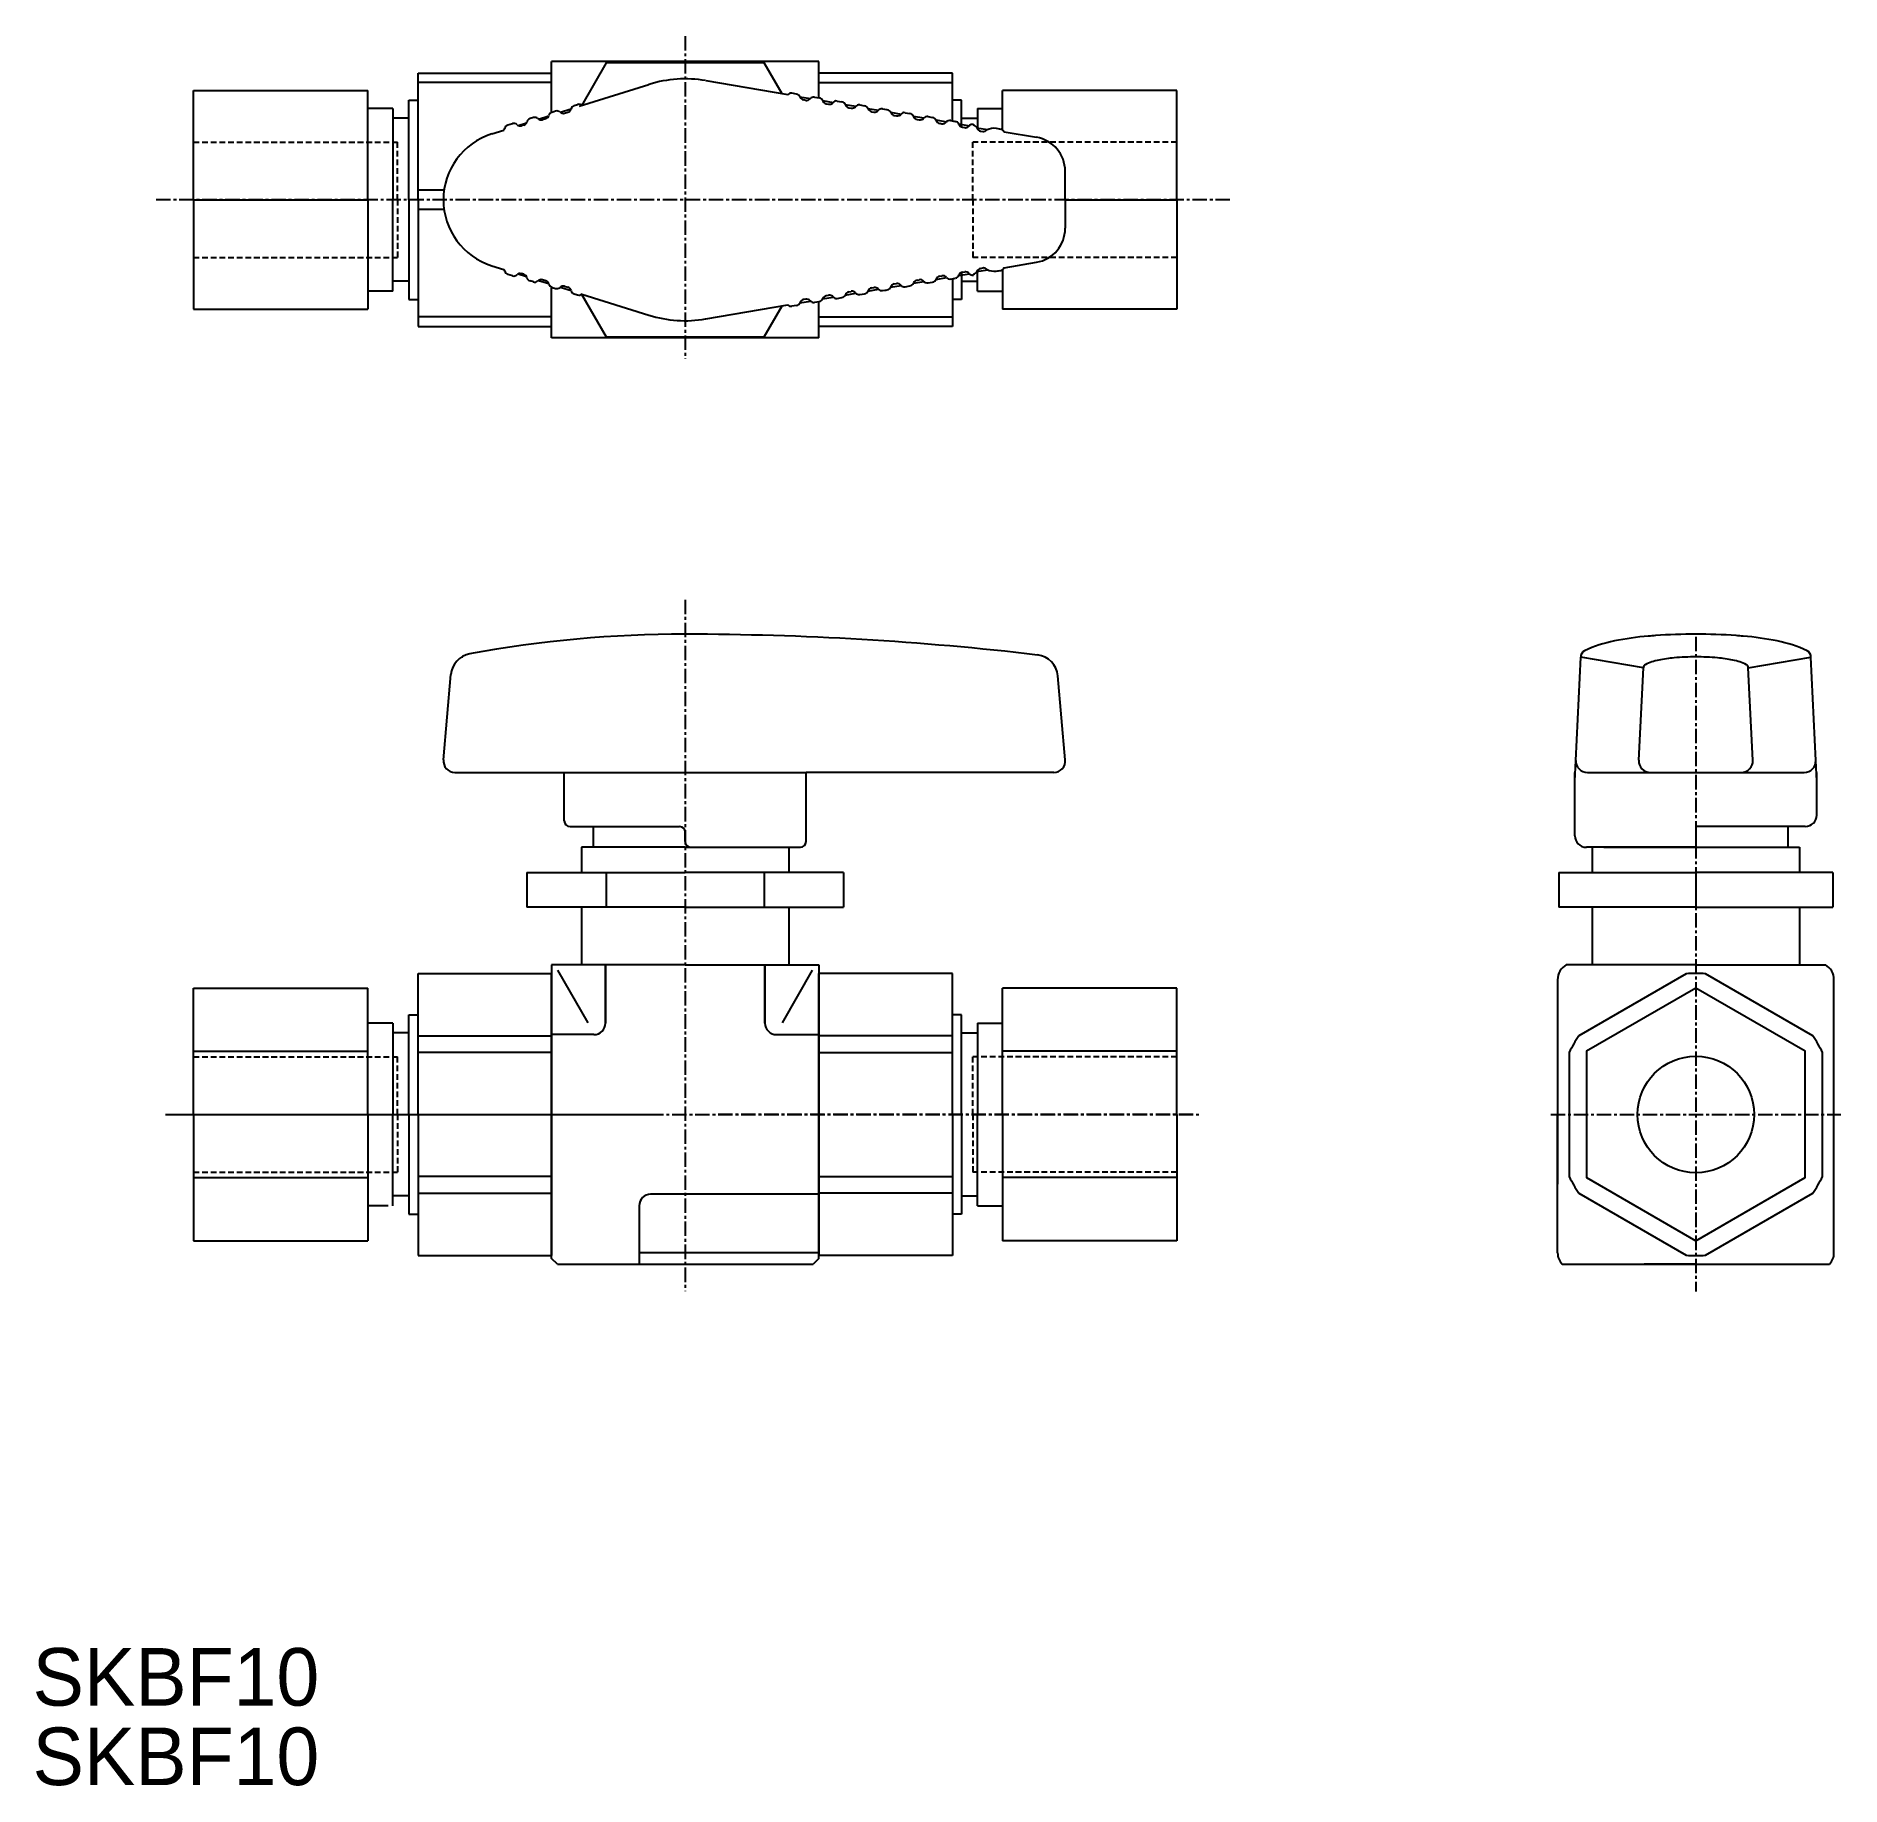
# Model space of a CAD drawing. Extents: x -56 to 101, y 143 to 295.
import ezdxf

# ---------------------------------------------------------------- set-up
doc = ezdxf.new("R2010")
doc.units = 0
doc.linetypes.add('CENTER', pattern=[2, 1.25, -0.25, 0.25, -0.25])
doc.linetypes.add('DASHED', pattern=[0.75, 0.5, -0.25])
doc.layers.get('0').update_dxf_attribs({"linetype": 'CONTINUOUS'})
doc.layers.add('CENTER', color=1, linetype='CENTER')

msp = doc.modelspace()

# ---------------------------------------------------------------- linework, layer by layer
at = {"color": 7, "linetype": 'CONTINUOUS'}
for p, q in [((11.87, 293.14), (-11.33, 293.14)), ((-11.33, 288.74), (-11.33, 293.14)), ((11.87, 289.99), (11.87, 293.14)), ((-22.93, 281.14), (-22.93, 292.14)), ((-22.93, 292.14), (-11.33, 292.14)), ((23.47, 292.14), (11.87, 292.14)), ((23.47, 288), (23.47, 292.14)), ((-42.43, 281.14), (-42.43, 290.64)), ((-42.43, 290.64), (-27.28, 290.64)), ((-27.28, 281.14), (-27.28, 290.64)), ((-11.33, 291.31), (-22.93, 291.31)), ((-8.93, 289.26), (-2.88, 291.16)), ((2.05, 291.49), (9.17, 290.27)), ((9.93, 290.32), (9.53, 290.39)), ((10.23, 290.09), (11.14, 289.94)), ((11.5, 290.05), (11.91, 289.98)), ((11.87, 291.31), (23.47, 291.31)), ((27.83, 287.22), (27.83, 290.64)), ((42.97, 290.64), (27.83, 290.64)), ((42.97, 281.14), (42.97, 290.64)), ((-25.13, 289.08), (-27.28, 289.08)), ((-25.13, 289.08), (-25.13, 281.14)), ((-23.73, 281.14), (-23.73, 289.79)), ((-23.73, 289.79), (-22.93, 289.79)), ((-12.47, 288.15), (-11.57, 288.43)), ((-11.28, 288.76), (-10.99, 288.85)), ((-10.58, 288.74), (-9.64, 289.03)), ((-10.21, 288.66), (-9.92, 288.74)), ((-9.37, 289.32), (-9.07, 289.41)), ((10.75, 289.77), (10.55, 289.81)), ((12.2, 289.75), (13.11, 289.6)), ((12.52, 289.47), (12.72, 289.44)), ((13.47, 289.71), (13.88, 289.64)), ((14.17, 289.42), (15.08, 289.26)), ((14.49, 289.13), (14.69, 289.1)), ((15.44, 289.38), (15.85, 289.31)), ((16.14, 289.08), (17.06, 288.92)), ((16.46, 288.79), (16.66, 288.76)), ((17.41, 289.04), (17.82, 288.97)), ((17.41, 289.04), (17.71, 288.99)), ((18.11, 288.74), (19.03, 288.58)), ((18.43, 288.46), (18.63, 288.42)), ((19.38, 288.7), (19.79, 288.63)), ((24.27, 289.79), (23.47, 289.79)), ((24.27, 287.46), (24.27, 289.79)), ((25.67, 289.08), (25.67, 287.25)), ((25.67, 289.08), (27.83, 289.08)), ((-23.73, 288.22), (-25.13, 288.22)), ((-16.53, 286.87), (-15.47, 287.2)), ((-14.73, 287.75), (-15.12, 287.63)), ((-14.24, 287.59), (-13.51, 287.82)), ((-13.76, 287.62), (-13.95, 287.56)), ((-12.91, 288.28), (-13.2, 288.2)), ((-11.84, 288.18), (-12.13, 288.09)), ((20.09, 288.4), (21, 288.25)), ((20.41, 288.12), (20.6, 288.08)), ((21.35, 288.36), (21.76, 288.29)), ((22.06, 288.07), (22.97, 287.91)), ((22.38, 287.78), (22.57, 287.75)), ((23.32, 288.02), (23.63, 287.97)), ((23.32, 288.02), (23.73, 287.95)), ((24.03, 287.73), (24.94, 287.57)), ((24.27, 288.22), (25.67, 288.22)), ((24.35, 287.44), (24.55, 287.41)), ((25.3, 287.69), (25.3, 287.62)), ((25.6, 287.39), (26.51, 287.23)), ((25.92, 287.1), (26.12, 287.07)), ((27.27, 287.35), (27.68, 287.28)), ((27.27, 287.35), (27.57, 287.3)), ((27.97, 287.05), (30.78, 286.57)), ((33.27, 281.14), (33.27, 283.61)), ((-42.43, 281.14), (-27.28, 281.14)), ((-42.43, 281.14), (-42.43, 271.64)), ((-27.28, 281.14), (-27.28, 271.64)), ((-25.13, 273.21), (-25.13, 281.14)), ((-23.73, 281.14), (-23.73, 272.49)), ((-20.67, 281.98), (-22.93, 281.98)), ((-22.93, 281.14), (-22.93, 270.14)), ((33.27, 281.14), (42.97, 281.14)), ((33.27, 281.14), (33.27, 278.67)), ((42.97, 281.14), (42.97, 271.64)), ((-20.67, 280.31), (-22.93, 280.31)), ((-16.53, 275.42), (-15.47, 275.09)), ((-14.73, 274.54), (-15.12, 274.66)), ((-14.24, 274.7), (-13.51, 274.47)), ((-13.76, 274.67), (-13.95, 274.73)), ((22.06, 274.22), (22.97, 274.38)), ((22.38, 274.51), (22.57, 274.54)), ((23.32, 274.26), (23.73, 274.33)), ((23.32, 274.26), (23.63, 274.32)), ((24.03, 274.56), (24.94, 274.72)), ((24.27, 274.83), (24.27, 272.49)), ((24.35, 274.85), (24.55, 274.88)), ((25.3, 274.6), (25.3, 274.67)), ((25.6, 274.9), (26.51, 275.05)), ((25.67, 273.21), (25.67, 275.04)), ((25.92, 275.18), (26.12, 275.22)), ((27.27, 274.94), (27.68, 275.01)), ((27.27, 274.94), (27.57, 274.99)), ((27.83, 275.07), (27.83, 271.64)), ((27.97, 275.24), (30.78, 275.72)), ((-25.13, 273.21), (-27.28, 273.21)), ((-23.73, 274.07), (-25.13, 274.07)), ((-12.91, 274.01), (-13.2, 274.09)), ((-12.47, 274.14), (-11.57, 273.86)), ((-11.84, 274.11), (-12.13, 274.19)), ((-11.33, 269.14), (-11.33, 273.54)), ((-11.28, 273.53), (-10.99, 273.44)), ((-10.58, 273.55), (-9.64, 273.26)), ((-10.21, 273.63), (-9.92, 273.54)), ((-9.37, 272.97), (-9.07, 272.88)), ((-8.7, 272.96), (-2.88, 271.13)), ((12.52, 272.82), (12.72, 272.85)), ((14.17, 272.87), (15.08, 273.03)), ((14.49, 273.16), (14.69, 273.19)), ((15.44, 272.91), (15.85, 272.98)), ((16.14, 273.21), (17.06, 273.37)), ((16.46, 273.49), (16.66, 273.53)), ((17.41, 273.25), (17.82, 273.32)), ((17.41, 273.25), (17.71, 273.3)), ((18.11, 273.55), (19.03, 273.7)), ((18.43, 273.83), (18.63, 273.87)), ((19.38, 273.59), (19.79, 273.66)), ((20.09, 273.89), (21, 274.04)), ((20.41, 274.17), (20.6, 274.2)), ((21.35, 273.93), (21.76, 274)), ((23.47, 274.29), (23.47, 270.14)), ((24.27, 274.07), (25.67, 274.07)), ((25.67, 273.21), (27.83, 273.21)), ((-42.43, 271.64), (-27.28, 271.64)), ((-23.73, 272.49), (-22.93, 272.49)), ((2.05, 270.8), (9.17, 272.02)), ((9.93, 271.97), (9.53, 271.9)), ((10.23, 272.2), (11.14, 272.35)), ((10.75, 272.51), (10.55, 272.48)), ((11.5, 272.24), (11.91, 272.31)), ((11.87, 269.14), (11.87, 272.3)), ((12.2, 272.53), (13.11, 272.69)), ((13.47, 272.58), (13.88, 272.65)), ((24.27, 272.49), (23.47, 272.49)), ((42.97, 271.64), (27.83, 271.64)), ((-11.33, 270.98), (-22.93, 270.98)), ((-22.93, 270.14), (-11.33, 270.14)), ((11.87, 270.98), (23.47, 270.98)), ((23.47, 270.14), (11.87, 270.14)), ((11.87, 269.14), (-11.33, 269.14)), ((5.77, 243.35), (5.77, 243.36)), ((25.27, 242.24), (25.27, 242.21)), ((77.54, 230.67), (78.04, 241.44)), ((83.49, 240.51), (78.04, 241.44)), ((92.59, 240.51), (98.04, 241.44)), ((98.54, 230.67), (98.04, 241.44)), ((-20.72, 232.51), (-20.08, 239.92)), ((83.09, 232.47), (83.49, 240.51)), ((92.99, 232.47), (92.59, 240.51)), ((33.27, 232.51), (32.63, 239.81)), ((-19.73, 231.42), (-10.23, 231.42)), ((-10.23, 231.42), (10.77, 231.42)), ((-10.23, 227.22), (-10.23, 231.42)), ((32.28, 231.42), (10.77, 231.42)), ((10.77, 225.42), (10.77, 231.42)), ((77.54, 225.92), (77.54, 231.42)), ((78.62, 231.42), (97.46, 231.42)), ((98.54, 227.72), (98.54, 231.42)), ((-9.73, 226.72), (-0.23, 226.72)), ((-7.73, 226.72), (-7.73, 224.92)), ((0.27, 225.42), (0.27, 226.22)), ((97.54, 226.72), (88.04, 226.72)), ((88.04, 226.72), (88.04, 224.92)), ((88.04, 226.52), (88.04, 224.92)), ((95.84, 226.72), (88.24, 226.72)), ((96.04, 226.72), (96.04, 224.92)), ((0.27, 224.92), (-8.73, 224.92)), ((-8.73, 224.92), (-8.73, 222.72)), ((0.27, 224.92), (8.27, 224.92)), ((0.77, 224.92), (10.27, 224.92)), ((9.27, 224.92), (9.27, 222.72)), ((88.04, 224.92), (78.54, 224.92)), ((79.04, 224.92), (79.04, 222.72)), ((80.04, 224.92), (81.45, 224.92)), ((81.45, 224.92), (88.04, 224.92)), ((88.04, 224.92), (97.04, 224.92)), ((97.04, 224.92), (97.04, 222.72)), ((-13.47, 222.72), (0.27, 222.72)), ((-13.47, 222.72), (-13.47, 219.72)), ((-6.6, 222.72), (-6.6, 219.72)), ((14.01, 222.72), (0.27, 222.72)), ((7.14, 222.72), (7.14, 219.72)), ((14.01, 222.72), (14.01, 219.72)), ((76.14, 222.72), (88.04, 222.72)), ((76.14, 222.72), (76.14, 219.72)), ((99.94, 222.72), (88.04, 222.72)), ((88.04, 222.72), (88.04, 219.72)), ((99.94, 222.72), (99.94, 219.72)), ((0.27, 219.72), (-13.47, 219.72)), ((-8.73, 219.72), (-8.73, 214.72)), ((0.27, 219.72), (14.01, 219.72)), ((9.27, 219.72), (9.27, 214.72)), ((88.04, 219.72), (76.14, 219.72)), ((79.04, 219.72), (79.04, 214.72)), ((88.04, 219.72), (99.94, 219.72)), ((97.04, 219.72), (97.04, 214.72)), ((-22.93, 213.97), (-11.33, 213.97)), ((-22.93, 201.72), (-22.93, 213.97)), ((0.27, 214.72), (-11.33, 214.72)), ((-11.33, 214.72), (-11.33, 201.72)), ((-11.33, 201.72), (-11.33, 213.97)), ((-8.17, 209.68), (-10.8, 214.24)), ((-6.66, 209.65), (-6.66, 214.72)), ((-6.66, 214.72), (-6.66, 209.65)), ((0.27, 214.72), (11.87, 214.72)), ((7.2, 214.72), (7.2, 209.65)), ((7.2, 209.65), (7.2, 214.72)), ((8.71, 209.68), (11.34, 214.24)), ((11.87, 214.72), (11.87, 201.72)), ((23.47, 213.97), (11.87, 213.97)), ((11.87, 201.72), (11.87, 213.97)), ((23.47, 201.72), (23.47, 213.97)), ((76.04, 213.42), (76.04, 195.66)), ((88.04, 214.72), (76.79, 214.72)), ((88.04, 214.72), (99.29, 214.72)), ((97.44, 214.72), (98.64, 214.72)), ((100.04, 195.66), (100.04, 213.42)), ((-42.43, 212.69), (-27.28, 212.69)), ((-42.43, 201.72), (-42.43, 212.69)), ((-27.28, 201.72), (-27.28, 212.69)), ((42.97, 212.69), (27.83, 212.69)), ((27.83, 201.72), (27.83, 212.69)), ((42.97, 201.72), (42.97, 212.69)), ((-23.73, 201.72), (-23.73, 210.37)), ((-23.73, 210.37), (-22.93, 210.37)), ((24.27, 210.37), (23.47, 210.37)), ((24.27, 201.72), (24.27, 210.37)), ((-25.13, 209.66), (-27.28, 209.66)), ((-25.13, 209.66), (-25.13, 201.72)), ((-23.73, 208.8), (-25.13, 208.8)), ((-22.93, 208.55), (-11.33, 208.55)), ((-7.66, 208.65), (-11.33, 208.65)), ((8.2, 208.65), (11.87, 208.65)), ((23.47, 208.55), (11.87, 208.55)), ((24.27, 208.8), (25.67, 208.8)), ((25.67, 209.66), (25.67, 201.72)), ((25.67, 209.66), (27.83, 209.66)), ((-42.43, 207.21), (-27.28, 207.21)), ((-11.33, 207.11), (-22.93, 207.11)), ((11.87, 207.11), (23.47, 207.11)), ((42.97, 207.21), (27.83, 207.21)), ((-42.43, 201.72), (-42.43, 190.75)), ((-27.28, 201.72), (-27.28, 190.75)), ((-25.13, 193.78), (-25.13, 201.72)), ((-23.73, 201.72), (-23.73, 193.07)), ((-22.93, 201.72), (-22.93, 189.47)), ((-11.33, 189.22), (-11.33, 201.72)), ((-11.33, 201.72), (-11.33, 189.47)), ((11.87, 189.22), (11.87, 201.72)), ((11.87, 201.72), (11.87, 189.47)), ((23.47, 201.72), (23.47, 189.47)), ((24.27, 201.72), (24.27, 193.07)), ((25.67, 193.78), (25.67, 201.72)), ((27.83, 201.72), (27.83, 190.75)), ((42.97, 201.72), (42.97, 190.75)), ((76.04, 189.72), (76.04, 201.72)), ((100.04, 189.72), (100.04, 201.72)), ((-42.43, 196.24), (-27.28, 196.24)), ((-11.33, 196.33), (-22.93, 196.33)), ((11.87, 196.33), (23.47, 196.33)), ((42.97, 196.24), (27.83, 196.24)), ((-23.73, 194.65), (-25.13, 194.65)), ((-22.93, 194.89), (-11.33, 194.89)), ((11.87, 194.79), (-2.73, 194.79)), ((23.47, 194.89), (11.87, 194.89)), ((24.27, 194.65), (25.67, 194.65)), ((-25.53, 193.78), (-27.28, 193.78)), ((-23.73, 193.07), (-22.93, 193.07)), ((-3.73, 193.79), (-3.73, 188.72)), ((24.27, 193.07), (23.47, 193.07)), ((25.67, 193.78), (27.83, 193.78)), ((-42.43, 190.75), (-27.28, 190.75)), ((11.87, 189.72), (-3.73, 189.72)), ((42.97, 190.75), (27.83, 190.75)), ((-22.93, 189.47), (-11.33, 189.47)), ((-10.83, 188.72), (-11.33, 189.22)), ((-10.83, 188.72), (11.37, 188.72)), ((11.87, 189.22), (11.37, 188.72)), ((23.47, 189.47), (11.87, 189.47)), ((76.42, 188.72), (99.66, 188.72)), ((88.04, 188.72), (83.54, 188.72))]:
    msp.add_line(p, q, dxfattribs=at)
at = {"color": 3, "linetype": 'DASHED'}
for p, q in [((-42.43, 286.14), (-24.71, 286.14)), ((-24.71, 281.14), (-24.71, 286.14)), ((25.25, 281.14), (25.25, 286.14)), ((42.97, 286.14), (25.25, 286.14)), ((-24.71, 281.14), (-24.71, 276.14)), ((25.25, 281.14), (25.25, 276.14)), ((-42.43, 276.14), (-24.71, 276.14)), ((42.97, 276.14), (25.25, 276.14)), ((-42.43, 206.72), (-24.71, 206.72)), ((-24.71, 201.72), (-24.71, 206.72)), ((25.25, 201.72), (25.25, 206.72)), ((42.97, 206.72), (25.25, 206.72)), ((-24.71, 201.72), (-24.71, 196.72)), ((25.25, 201.72), (25.25, 196.72)), ((-42.43, 196.72), (-24.71, 196.72)), ((42.97, 196.72), (25.25, 196.72))]:
    msp.add_line(p, q, dxfattribs=at)
at = {"color": 7, "linetype": 'CONTINUOUS'}
for points in [[(8.7, 290.35), (7.14, 293.04), (-6.6, 293.04), (-8.75, 289.31)], [(8.7, 290.35), (7.14, 293.04), (-6.6, 293.04), (-8.75, 289.31)], [(-8.73, 272.94), (-6.6, 269.24), (7.14, 269.24), (8.7, 271.93)]]:
    msp.add_lwpolyline(points, dxfattribs=at)
at = {"color": 7, "linetype": 'CONTINUOUS', "flags": 128}
for points in [[(84.54, 243.3, 0.003101), (83.91, 243.25, 0.028378), (80.97, 242.84, 0.062618), (78.38, 241.98, 0.289032), (78.04, 241.44, 0.009664), (78.04, 241.42, 0.062618)], [(88.04, 243.42, 0.017329), (84.54, 243.3, 0.028378)], [(91.54, 243.3, 0.017329), (88.04, 243.42, 0.020431)], [(98.04, 241.44, 0.289032), (97.7, 241.98, 0.062618), (95.11, 242.84, 0.028378), (92.16, 243.25, 0.003101), (91.54, 243.3, 0.020431)], [(92.59, 240.51, 0.284649), (92.43, 240.77, 0.064681), (91.26, 241.17, 0.02952), (89.92, 241.37, 0.021285), (88.04, 241.45, 0.021285), (86.16, 241.37, 0.02952), (84.82, 241.17, 0.064681), (83.65, 240.77, 0.284649), (83.49, 240.51, 0.284649)], [(98.04, 241.42, 0.009664), (98.04, 241.44, 0.289032)], [(83.49, 240.47), (83.49, 240.47, 0.194452)], [(6.67, 189.72), (6.67, 189.72, 0.179799)]]:
    msp.add_lwpolyline(points, format="xyb", dxfattribs=at)
for points in [[(87.21, 213.94), (77.87, 208.55)], [(98.21, 208.55), (88.87, 213.94)], [(77.04, 207.11), (77.04, 196.33)], [(99.04, 196.33), (99.04, 207.11)], [(77.87, 194.89), (87.21, 189.5)], [(88.87, 189.5), (98.21, 194.89)]]:
    msp.add_lwpolyline(points, dxfattribs=at)
at = {"color": 7, "linetype": 'CONTINUOUS'}
msp.add_lwpolyline([(88.04, 212.69), (78.54, 207.21), (78.54, 196.24), (88.04, 190.75), (97.54, 196.24), (97.54, 207.21)], close=True, dxfattribs=at)
msp.add_circle((88.04, 201.72), 5.06, dxfattribs=at)
for centre, radius, start, end in [((0.27, 281.14), 10.5, 80.2795, 107.4576), ((9.46, 289.99), 0.4, 80.275, 140.275), ((9.87, 289.92), 0.4, 20.275, 80.275), ((10.62, 290.2), 0.4, 200.275, 260.275), ((11.43, 289.66), 0.4, 80.275, 140.275), ((11.84, 289.59), 0.4, 20.275, 80.275), ((-11.95, 288.56), 0.4, 286.35, 346.35), ((-11.17, 288.38), 0.4, 106.35, 166.35), ((-10.88, 288.46), 0.4, 46.35, 106.35), ((-10.32, 289.04), 0.4, 226.35, 286.35), ((-10.03, 289.13), 0.4, 286.35, 346.35), ((-9.25, 288.94), 0.4, 106.35, 166.35), ((-8.96, 289.03), 0.4, 46.35, 106.35), ((10.81, 290.17), 0.4, 260.275, 320.275), ((12.59, 289.86), 0.4, 200.275, 260.275), ((12.79, 289.83), 0.4, 260.275, 320.275), ((13.4, 289.32), 0.4, 80.275, 140.275), ((13.81, 289.25), 0.4, 20.275, 80.275), ((14.56, 289.53), 0.4, 200.275, 260.275), ((14.76, 289.49), 0.4, 260.275, 320.275), ((15.37, 288.98), 0.4, 80.275, 140.275), ((15.78, 288.91), 0.4, 20.275, 80.275), ((16.53, 289.19), 0.4, 200.275, 260.275), ((16.73, 289.15), 0.4, 260.275, 320.275), ((17.34, 288.64), 0.4, 80.275, 140.275), ((17.75, 288.57), 0.4, 20.275, 80.275), ((18.5, 288.85), 0.4, 200.275, 260.275), ((18.7, 288.82), 0.4, 260.275, 320.275), ((19.31, 288.31), 0.4, 80.275, 140.275), ((19.72, 288.24), 0.4, 20.275, 80.275), ((-14.73, 281.14), 6, 107.4576, 180), ((-15.79, 287.44), 0.4, 323.7336, 346.35), ((-15.01, 287.25), 0.4, 106.35, 166.35), ((-14.61, 287.37), 0.4, 46.35, 106.35), ((-14.06, 287.95), 0.4, 226.35, 286.35), ((-13.87, 288), 0.4, 286.35, 346.35), ((-13.09, 287.81), 0.4, 106.35, 166.35), ((-12.8, 287.9), 0.4, 46.35, 106.35), ((-12.24, 288.48), 0.4, 226.35, 286.35), ((20.47, 288.51), 0.4, 200.275, 260.275), ((20.67, 288.48), 0.4, 260.275, 320.275), ((21.29, 287.97), 0.4, 80.275, 140.275), ((21.69, 287.9), 0.4, 20.275, 80.275), ((22.44, 288.17), 0.4, 200.275, 260.275), ((22.64, 288.14), 0.4, 260.275, 320.275), ((23.26, 287.63), 0.4, 80.275, 140.275), ((23.67, 287.56), 0.4, 20.275, 80.275), ((24.42, 287.84), 0.4, 200.275, 260.275), ((24.61, 287.8), 0.4, 260.275, 320.275), ((25.23, 287.29), 0.4, 80.275, 140.275), ((25.24, 287.22), 0.4, 20.275, 80.275), ((25.99, 287.5), 0.4, 200.275, 260.275), ((26.18, 287.47), 0.4, 260.275, 320.275), ((27.13, 285.88), 1.47, 84.6369, 115.6381), ((27.61, 286.88), 0.4, 20.275, 80.275), ((30.27, 283.61), 3, 0, 80.2795), ((-14.73, 281.14), 6, 180, 252.5424), ((30.27, 278.67), 3, 279.7205, 0), ((-15.79, 274.85), 0.4, 13.65, 36.2664), ((-15.01, 275.04), 0.4, 193.65, 253.65), ((-14.61, 274.92), 0.4, 253.65, 313.65), ((-14.06, 274.34), 0.4, 73.65, 133.65), ((-13.87, 274.29), 0.4, 13.65, 73.65), ((-13.09, 274.48), 0.4, 193.65, 253.65), ((22.44, 274.11), 0.4, 99.725, 159.725), ((22.64, 274.15), 0.4, 39.725, 99.725), ((23.26, 274.66), 0.4, 219.725, 279.725), ((23.67, 274.73), 0.4, 279.725, 339.725), ((24.42, 274.45), 0.4, 99.725, 159.725), ((24.61, 274.49), 0.4, 39.725, 99.725), ((25.23, 275), 0.4, 219.725, 279.725), ((25.24, 275.07), 0.4, 279.725, 339.725), ((25.99, 274.79), 0.4, 99.725, 159.725), ((26.18, 274.82), 0.4, 39.725, 99.725), ((27.13, 276.41), 1.47, 244.3619, 275.3631), ((27.61, 275.4), 0.4, 279.725, 339.725), ((-12.8, 274.39), 0.4, 253.65, 313.65), ((-12.24, 273.81), 0.4, 73.65, 133.65), ((-11.95, 273.72), 0.4, 13.65, 73.65), ((-11.17, 273.91), 0.4, 193.65, 253.65), ((-10.88, 273.83), 0.4, 253.65, 313.65), ((-10.32, 273.25), 0.4, 73.65, 133.65), ((-10.03, 273.16), 0.4, 13.65, 73.65), ((-9.25, 273.35), 0.4, 193.65, 253.65), ((-8.96, 273.26), 0.4, 253.65, 313.65), ((12.59, 272.42), 0.4, 99.725, 159.725), ((12.79, 272.46), 0.4, 39.725, 99.725), ((13.81, 273.04), 0.4, 279.725, 339.725), ((14.56, 272.76), 0.4, 99.725, 159.725), ((14.76, 272.8), 0.4, 39.725, 99.725), ((15.37, 273.31), 0.4, 219.725, 279.725), ((15.78, 273.38), 0.4, 279.725, 339.725), ((16.53, 273.1), 0.4, 99.725, 159.725), ((16.73, 273.13), 0.4, 39.725, 99.725), ((17.34, 273.65), 0.4, 219.725, 279.725), ((17.75, 273.72), 0.4, 279.725, 339.725), ((18.5, 273.44), 0.4, 99.725, 159.725), ((18.7, 273.47), 0.4, 39.725, 99.725), ((19.31, 273.98), 0.4, 219.725, 279.725), ((19.72, 274.05), 0.4, 279.725, 339.725), ((20.47, 273.78), 0.4, 99.725, 159.725), ((20.67, 273.81), 0.4, 39.725, 99.725), ((21.29, 274.32), 0.4, 219.725, 279.725), ((21.69, 274.39), 0.4, 279.725, 339.725), ((9.46, 272.29), 0.4, 219.725, 279.725), ((9.87, 272.36), 0.4, 279.725, 339.725), ((10.62, 272.09), 0.4, 99.725, 159.725), ((10.81, 272.12), 0.4, 39.725, 99.725), ((11.43, 272.63), 0.4, 219.725, 279.725), ((11.84, 272.7), 0.4, 279.725, 339.725), ((13.4, 272.97), 0.4, 219.725, 279.725), ((0.27, 281.14), 10.5, 252.5424, 279.7205), ((0.27, 140.17), 103.25, 89.9999, 100.4458), ((0.02, -21.32), 264.74, 83.3062, 89.9446), ((-18.08, 239.74), 2, 100.4966, 175), ((-19.03, 240.42), 1, 90, 95.1815), ((30.64, 239.63), 2, 5, 83.2854), ((-19.73, 232.42), 1, 175, 270), ((32.28, 232.42), 1, 270, 5), ((78.62, 232.42), 1, 177.337, 270), ((84.09, 232.42), 1, 177.1488, 270), ((91.99, 232.42), 1, 270, 2.8512), ((97.46, 232.42), 1, 270, 2.663), ((97.54, 227.72), 1, 270, 360), ((-9.73, 227.22), 0.5, 180, 270), ((-0.23, 226.22), 0.5, 0, 90), ((78.54, 225.92), 1, 180, 270), ((0.77, 225.42), 0.5, 180, 270), ((10.27, 225.42), 0.5, 270, 0), ((77.54, 213.42), 1.5, 119.9264, 180), ((88.04, 201.72), 12.25, 86.1089, 93.8911), ((98.54, 213.42), 1.5, 0, 60.0736), ((-7.66, 209.65), 1, 270, 0), ((8.2, 209.65), 1, 180, 270), ((88.04, 201.72), 12.25, 146.1089, 153.8911), ((88.04, 201.72), 12.25, 26.1089, 33.8911), ((88.04, 201.72), 12.25, 206.1089, 213.8911), ((88.04, 201.72), 12.25, 326.1089, 333.8911), ((-2.73, 193.79), 1, 90, 180), ((77.54, 189.72), 1.5, 180, 221.8103), ((98.54, 189.72), 1.5, 318.1897, 0), ((88.04, 201.72), 12.25, 266.1089, 273.8911)]:
    msp.add_arc(centre, radius, start, end, dxfattribs=at)
at = {"layer": 'CENTER', "color": 1, "linetype": 'CENTER'}
for p, q in [((0.27, 295.35), (0.27, 267.34)), ((47.58, 281.14), (-45.81, 281.14)), ((0.27, 246.42), (0.27, 186.37)), ((88.04, 243.2), (88.04, 186.35)), ((-44.86, 201.72), (45.12, 201.72)), ((-43.84, 201.72), (-2.59, 201.72)), ((44.38, 201.72), (3.14, 201.72)), ((75.44, 201.72), (100.64, 201.72))]:
    msp.add_line(p, q, dxfattribs=at)

# ---------------------------------------------------------------- texts
at = {"color": 7, "linetype": 'CONTINUOUS'}
for p in [(-56.41, 150.39), (-56.41, 143.49)]:
    msp.add_text('SKBF10', height=5, dxfattribs=at).set_placement(p)

doc.saveas('drawing.dxf')
